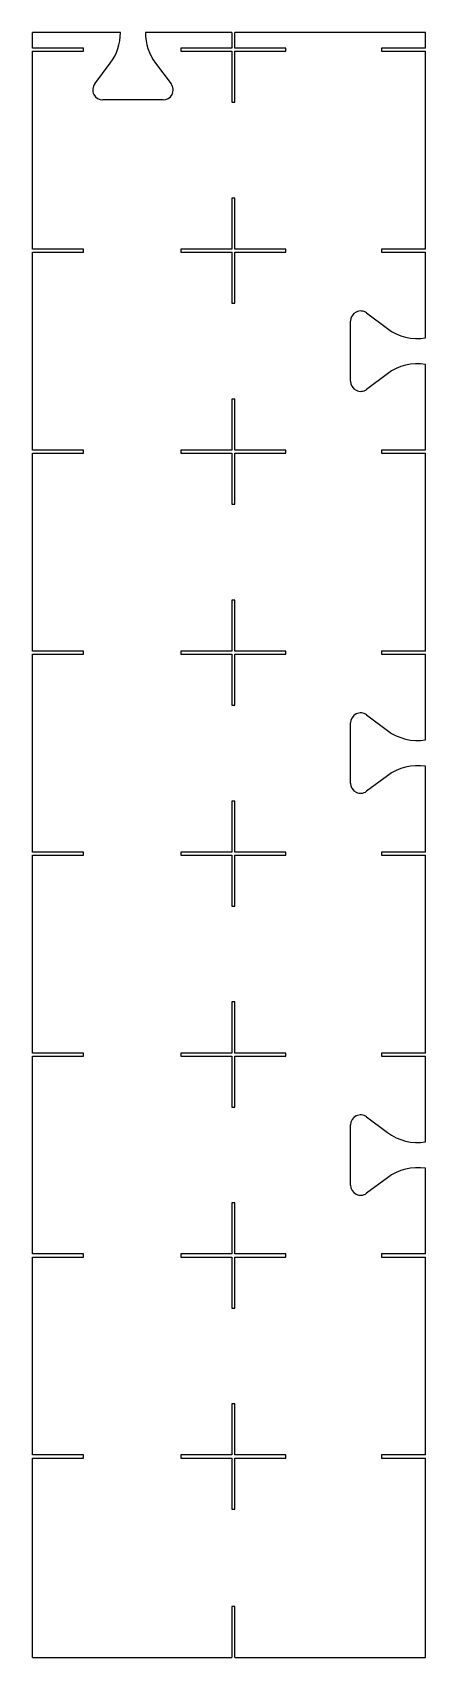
# Model space of a CAD drawing. Header units: millimetres. Extents: x -1500 to -913, y -1500 to 926.
import ezdxf

# ---------------------------------------------------------------- set-up
doc = ezdxf.new("R2010")
doc.units = ezdxf.units.MM

msp = doc.modelspace()

# ---------------------------------------------------------------- linework, layer by layer
at = {"color": 7, "linetype": 'Continuous', "lineweight": 25}
for p, q in [((-1368.753, 925.7), (-1500, 925.7)), ((-1500, 902.325), (-1500, 925.7)), ((-1202.325, 925.7), (-1331.247, 925.7)), ((-1202.325, 925.7), (-1202.325, 902.325)), ((-913, 925.7), (-1197.675, 925.7)), ((-1197.675, 902.325), (-1197.675, 925.7)), ((-913, 902.325), (-913, 925.7)), ((-1424, 902.325), (-1500, 902.325)), ((-1500, 897.675), (-1424, 897.675)), ((-1500, 602.325), (-1500, 897.675)), ((-1424, 897.675), (-1424, 902.325)), ((-1278.5, 902.325), (-1278.5, 897.675)), ((-1202.325, 902.325), (-1278.5, 902.325)), ((-1278.5, 897.675), (-1202.325, 897.675)), ((-1202.325, 897.675), (-1202.325, 821.5)), ((-1121.5, 902.325), (-1197.675, 902.325)), ((-1197.675, 897.675), (-1121.5, 897.675)), ((-1197.675, 821.5), (-1197.675, 897.675)), ((-1121.5, 897.675), (-1121.5, 902.325)), ((-978.5, 902.325), (-978.5, 897.675)), ((-913, 902.325), (-978.5, 902.325)), ((-978.5, 897.675), (-913, 897.675)), ((-913, 602.325), (-913, 897.675)), ((-1407, 849), (-1383.75, 880)), ((-1316.25, 880), (-1293, 849)), ((-1305, 825), (-1395, 825)), ((-1202.325, 821.5), (-1197.675, 821.5)), ((-1202.325, 678.5), (-1202.325, 602.325)), ((-1197.675, 678.5), (-1202.325, 678.5)), ((-1197.675, 602.325), (-1197.675, 678.5)), ((-1424, 602.325), (-1500, 602.325)), ((-1500, 597.675), (-1424, 597.675)), ((-1500, 302.325), (-1500, 597.675)), ((-1424, 597.675), (-1424, 602.325)), ((-1278.5, 602.325), (-1278.5, 597.675)), ((-1202.325, 602.325), (-1278.5, 602.325)), ((-1278.5, 597.675), (-1202.325, 597.675)), ((-1202.325, 597.675), (-1202.325, 521.5)), ((-1121.5, 602.325), (-1197.675, 602.325)), ((-1197.675, 597.675), (-1121.5, 597.675)), ((-1197.675, 521.5), (-1197.675, 597.675)), ((-1121.5, 597.675), (-1121.5, 602.325)), ((-978.5, 602.325), (-978.5, 597.675)), ((-913, 602.325), (-978.5, 602.325)), ((-978.5, 597.675), (-913, 597.675)), ((-913, 469.716), (-913, 597.675)), ((-1202.325, 521.5), (-1197.675, 521.5)), ((-1025, 405), (-1025, 495)), ((-1001, 507), (-970, 483.75)), ((-970, 416.25), (-1001, 393)), ((-913, 302.325), (-913, 430.284)), ((-1202.325, 378.5), (-1202.325, 302.325)), ((-1197.675, 378.5), (-1202.325, 378.5)), ((-1197.675, 302.325), (-1197.675, 378.5)), ((-1424, 302.325), (-1500, 302.325)), ((-1500, 297.675), (-1424, 297.675)), ((-1500, 2.325), (-1500, 297.675)), ((-1424, 297.675), (-1424, 302.325)), ((-1278.5, 302.325), (-1278.5, 297.675)), ((-1202.325, 302.325), (-1278.5, 302.325)), ((-1278.5, 297.675), (-1202.325, 297.675)), ((-1202.325, 297.675), (-1202.325, 221.5)), ((-1121.5, 302.325), (-1197.675, 302.325)), ((-1197.675, 297.675), (-1121.5, 297.675)), ((-1197.675, 221.5), (-1197.675, 297.675)), ((-1121.5, 297.675), (-1121.5, 302.325)), ((-978.5, 302.325), (-978.5, 297.675)), ((-913, 302.325), (-978.5, 302.325)), ((-978.5, 297.675), (-913, 297.675)), ((-913, 2.325), (-913, 297.675)), ((-1202.325, 221.5), (-1197.675, 221.5)), ((-1202.325, 78.5), (-1202.325, 2.325)), ((-1197.675, 78.5), (-1202.325, 78.5)), ((-1197.675, 2.325), (-1197.675, 78.5)), ((-1424, 2.325), (-1500, 2.325)), ((-1424, -2.325), (-1424, 2.325)), ((-1278.5, 2.325), (-1278.5, -2.325)), ((-1202.325, 2.325), (-1278.5, 2.325)), ((-1121.5, 2.325), (-1197.675, 2.325)), ((-1121.5, -2.325), (-1121.5, 2.325)), ((-978.5, 2.325), (-978.5, -2.325)), ((-913, 2.325), (-978.5, 2.325)), ((-1500, -2.325), (-1424, -2.325)), ((-1500, -297.675), (-1500, -2.325)), ((-1278.5, -2.325), (-1202.325, -2.325)), ((-1202.325, -2.325), (-1202.325, -78.5)), ((-1197.675, -2.325), (-1121.5, -2.325)), ((-1197.675, -78.5), (-1197.675, -2.325)), ((-978.5, -2.325), (-913, -2.325)), ((-913, -130.284), (-913, -2.325)), ((-1202.325, -78.5), (-1197.675, -78.5)), ((-1001, -93), (-970, -116.25)), ((-1025, -195), (-1025, -105)), ((-913, -297.675), (-913, -169.716)), ((-970, -183.75), (-1001, -207)), ((-1202.325, -221.5), (-1202.325, -297.675)), ((-1197.675, -221.5), (-1202.325, -221.5)), ((-1197.675, -297.675), (-1197.675, -221.5)), ((-1424, -297.675), (-1500, -297.675)), ((-1500, -302.325), (-1424, -302.325)), ((-1500, -597.675), (-1500, -302.325)), ((-1424, -302.325), (-1424, -297.675)), ((-1278.5, -297.675), (-1278.5, -302.325)), ((-1202.325, -297.675), (-1278.5, -297.675)), ((-1278.5, -302.325), (-1202.325, -302.325)), ((-1202.325, -302.325), (-1202.325, -378.5)), ((-1121.5, -297.675), (-1197.675, -297.675)), ((-1197.675, -302.325), (-1121.5, -302.325)), ((-1197.675, -378.5), (-1197.675, -302.325)), ((-1121.5, -302.325), (-1121.5, -297.675)), ((-978.5, -297.675), (-978.5, -302.325)), ((-913, -297.675), (-978.5, -297.675)), ((-978.5, -302.325), (-913, -302.325)), ((-913, -597.675), (-913, -302.325)), ((-1202.325, -378.5), (-1197.675, -378.5)), ((-1202.325, -521.5), (-1202.325, -597.675)), ((-1197.675, -521.5), (-1202.325, -521.5)), ((-1197.675, -597.675), (-1197.675, -521.5)), ((-1424, -597.675), (-1500, -597.675)), ((-1500, -602.325), (-1424, -602.325)), ((-1500, -897.675), (-1500, -602.325)), ((-1424, -602.325), (-1424, -597.675)), ((-1278.5, -597.675), (-1278.5, -602.325)), ((-1202.325, -597.675), (-1278.5, -597.675)), ((-1278.5, -602.325), (-1202.325, -602.325)), ((-1202.325, -602.325), (-1202.325, -678.5)), ((-1121.5, -597.675), (-1197.675, -597.675)), ((-1197.675, -602.325), (-1121.5, -602.325)), ((-1197.675, -678.5), (-1197.675, -602.325)), ((-1121.5, -602.325), (-1121.5, -597.675)), ((-978.5, -597.675), (-978.5, -602.325)), ((-913, -597.675), (-978.5, -597.675)), ((-978.5, -602.325), (-913, -602.325)), ((-913, -730.284), (-913, -602.325)), ((-1202.325, -678.5), (-1197.675, -678.5)), ((-1001, -693), (-970, -716.25)), ((-1025, -795), (-1025, -705)), ((-913, -897.675), (-913, -769.716)), ((-970, -783.75), (-1001, -807)), ((-1202.325, -821.5), (-1202.325, -897.675)), ((-1197.675, -821.5), (-1202.325, -821.5)), ((-1197.675, -897.675), (-1197.675, -821.5)), ((-1424, -897.675), (-1500, -897.675)), ((-1500, -902.325), (-1424, -902.325)), ((-1500, -1197.675), (-1500, -902.325)), ((-1424, -902.325), (-1424, -897.675)), ((-1278.5, -897.675), (-1278.5, -902.325)), ((-1202.325, -897.675), (-1278.5, -897.675)), ((-1278.5, -902.325), (-1202.325, -902.325)), ((-1202.325, -902.325), (-1202.325, -978.5)), ((-1121.5, -897.675), (-1197.675, -897.675)), ((-1197.675, -902.325), (-1121.5, -902.325)), ((-1197.675, -978.5), (-1197.675, -902.325)), ((-1121.5, -902.325), (-1121.5, -897.675)), ((-978.5, -897.675), (-978.5, -902.325)), ((-913, -897.675), (-978.5, -897.675)), ((-978.5, -902.325), (-913, -902.325)), ((-913, -1197.675), (-913, -902.325)), ((-1202.325, -978.5), (-1197.675, -978.5)), ((-1202.325, -1121.5), (-1202.325, -1197.675)), ((-1197.675, -1121.5), (-1202.325, -1121.5)), ((-1197.675, -1197.675), (-1197.675, -1121.5)), ((-1424, -1197.675), (-1500, -1197.675)), ((-1500, -1202.325), (-1424, -1202.325)), ((-1500, -1500), (-1500, -1202.325)), ((-1424, -1202.325), (-1424, -1197.675)), ((-1278.5, -1197.675), (-1278.5, -1202.325)), ((-1202.325, -1197.675), (-1278.5, -1197.675)), ((-1278.5, -1202.325), (-1202.325, -1202.325)), ((-1202.325, -1202.325), (-1202.325, -1278.5)), ((-1121.5, -1197.675), (-1197.675, -1197.675)), ((-1197.675, -1202.325), (-1121.5, -1202.325)), ((-1197.675, -1278.5), (-1197.675, -1202.325)), ((-1121.5, -1202.325), (-1121.5, -1197.675)), ((-978.5, -1197.675), (-978.5, -1202.325)), ((-913, -1197.675), (-978.5, -1197.675)), ((-978.5, -1202.325), (-913, -1202.325)), ((-913, -1500), (-913, -1202.325)), ((-1202.325, -1278.5), (-1197.675, -1278.5)), ((-1202.325, -1424), (-1202.325, -1500)), ((-1197.675, -1424), (-1202.325, -1424)), ((-1197.675, -1500), (-1197.675, -1424)), ((-1500, -1500), (-1202.325, -1500)), ((-1197.675, -1500), (-913, -1500))]:
    msp.add_line(p, q, dxfattribs=at)
for centre, radius, start, end in [((-1443.75, 925), 75, 323.130102, 0.534768), ((-1256.25, 925), 75, 179.465232, 216.869898), ((-1395, 840), 15, 143.130102, 270), ((-1305, 840), 15, 270, 36.869898), ((-1010, 495), 15, 53.130102, 180), ((-925, 543.75), 75, 233.130102, 279.206896), ((-925, 356.25), 75, 80.793104, 126.869898), ((-1010, 405), 15, 180, 306.869898), ((-1010, -105), 15, 53.130102, 180), ((-925, -56.25), 75, 233.130102, 279.206896), ((-925, -243.75), 75, 80.793104, 126.869898), ((-1010, -195), 15, 180, 306.869898), ((-1010, -705), 15, 53.130102, 180), ((-925, -656.25), 75, 233.130102, 279.206896), ((-925, -843.75), 75, 80.793104, 126.869898), ((-1010, -795), 15, 180, 306.869898)]:
    msp.add_arc(centre, radius, start, end, dxfattribs=at)

doc.saveas('drawing.dxf')
